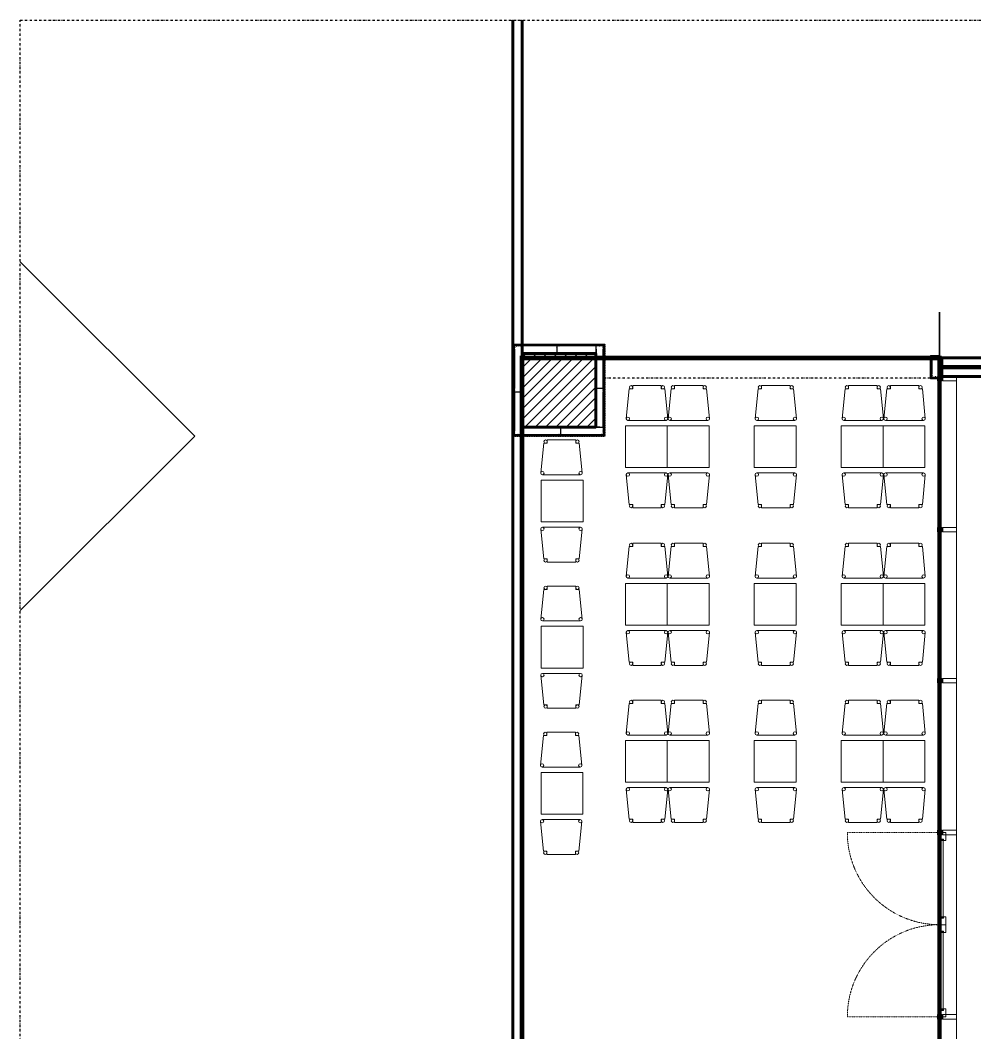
# Model space of a CAD drawing. Header units: centimetres. Extents: x -20963 to 233486, y -95276 to 159172.
# Drawn here: x 104389 to 105426, y 32030 to 33130 of the extents above; entities that cross this region are included whole.
import ezdxf

# ---------------------------------------------------------------- set-up
doc = ezdxf.new("R2010")
doc.units = ezdxf.units.CM
doc.header["$LTSCALE"] = 10
doc.header["$MEASUREMENT"] = 0
for name, pattern in [('006 plans$0$CENTER', [50.8, 31.75, -6.35, 6.35, -6.35]), ('006 plans$0$DASHDOT', [25.4, 12.7, -6.35, 0, -6.35]), ('006 plans$0$DASHED2', [9.525, 6.35, -3.175]), ('006 plans$0$HIDDEN', [0.375, 0.25, -0.125]), ('DASHDOT2', [0.5, 0.25, -0.125, 0, -0.125]), ('HIDDEN', [9.525, 6.35, -3.175])]:
    doc.linetypes.add(name, pattern=pattern)
for name, color, linetype in [('006 COLS$0$S-COL', 30, 'Continuous'), ('006 COLS$0$S-COL-H', 8, 'Continuous'), ('006 plans$0$A-ANNO-DIMS', 1, 'Continuous'), ('006 plans$0$A-ELEV4', 1, 'Continuous'), ('006 plans$0$A-HCH-15', 8, 'Continuous'), ('006 plans$0$A-LINE-25', 125, 'Continuous'), ('006 plans$0$A-WALL-HEAD', 8, '006 plans$0$DASHED2'), ('006 plans$0$HARDWARES', 7, 'Continuous'), ('A-MA-DEMISE LINE', 10, 'DASHDOT2'), ('LP-DIMENSION_INT_100', 51, 'Continuous'), ('xref_4_vitrin_kaplama$0$2DCAM', 6, 'Continuous')]:
    doc.layers.add(name, color=color, linetype=linetype)
for name, color, linetype, lineweight in [('006 plans$0$A-AREA-LINE', 4, 'Continuous', 35), ('006 plans$0$A-DETL-LLIN', 3, 'Continuous', 13), ('006 plans$0$A-GENM', 1, 'Continuous', 13), ('006 plans$0$A-LIN-20', 11, 'Continuous', 20), ('006 plans$0$A-WALL-FULL', 6, 'Continuous', 60), ('006 Slab Edge$0$A-SLB-EDG', 171, 'Continuous', 60), ('A-_DOOR----_E-', 6, 'Continuous', 13), ('A-_WIND----_E-', 4, 'Continuous', 13), ('ARK_AHŞAP', 45, 'Continuous', 15), ('ARK_METAL', 252, 'Continuous', 15)]:
    doc.layers.add(name, color=color, linetype=linetype, lineweight=lineweight)
pattern_1 = [(180, (1021671.1886, 151922.4893), (-9e-16, -4.7625), [])]
pattern_2 = [(45, (1021671.1886, 151922.4893), (-2.24506403, 2.24506403), [])]

# ---------------------------------------------------------------- blocks, each defined once
blk = doc.blocks.new('006 plans$0$BOLT11')
at = {"layer": '006 plans$0$HARDWARES', "color": 1, "linetype": '006 plans$0$HIDDEN'}
for p, q in [((-16, 4), (-13, 2)), ((-14, 2), (-14, -2)), ((-14, 2), (-13, 1)), ((-13, 2), (-13, -2)), ((0, 1), (-13, 1, 0)), ((-1, 1), (-13, 1, 0)), ((-1, 1), (-1, -1)), ((0, 1), (0, 1)), ((0, 1), (0, -1)), ((0, 1), (0, -1)), ((0, 1), (0, -1)), ((-16, -4), (-13, -2)), ((-13, -1), (-14, -2)), ((-1, -1), (-13, -1, 0)), ((0, -1), (-13, -1, 0)), ((0, -1), (0, -1))]:
    blk.add_line(p, q, dxfattribs=at)
at = {"layer": '006 plans$0$HARDWARES', "color": 1, "linetype": '006 plans$0$CENTER'}
blk.add_line((3, 0), (-13, 0, 0), dxfattribs=at)
at = {"layer": '006 plans$0$HARDWARES', "color": 1}
for p, q in [((2, 1), (2, -1)), ((2, 1), (2, -1)), ((2, 1), (2, -1)), ((2, 1), (2, 1)), ((2, -1), (2, -1))]:
    blk.add_line(p, q, dxfattribs=at)
at = {"layer": '006 plans$0$HARDWARES', "color": 1, "linetype": '006 plans$0$HIDDEN'}
for points in [[(0, 1), (0, 1), (0, 1), (-1, 1)], [(0, -1), (0, -1), (0, -1), (-1, -1)]]:
    blk.add_lwpolyline(points, dxfattribs=at)
at = {"layer": '006 plans$0$HARDWARES', "color": 1}
for points in [[(2, 1, 0.484211), (2, 2), (1, 2, 0.484211), (1, 1)], [(2, 1, 0.229368), (2, 1, 0.229368)], [(1, -1, 0.484211), (1, -2), (2, -2, 0.484211), (2, -1)]]:
    blk.add_lwpolyline(points, format="xyb", dxfattribs=at)
blk.add_lwpolyline([(0, -2), (0, 2), (0, 2), (0, -2)], close=True, dxfattribs=at)
blk.add_lwpolyline([(2, -1, 0.242105), (2, 1), (1, 1, 0.242105), (1, -1)], format="xyb", close=True, dxfattribs=at)
blk.add_lwpolyline([(2, 1), (2, 1), (2, 1), (2, 1), (2, -1), (2, -1), (2, -1), (2, -1)], dxfattribs=at)
blk = doc.blocks.new('006 plans$0$A$C595E4575')
at = {"layer": '006 plans$0$A-HCH-15'}
h = blk.add_hatch(dxfattribs=at)
h.set_pattern_fill('ANSI31', color=256, angle=90, style=0)
h.set_pattern_definition([(135, (1217933.2277, 152419.8206), (-2.24506403, -2.24506403), [])])
edge = h.paths.add_edge_path()
edge.add_arc((995, 5), 5, 313.0421, 360)
edge.add_line((1000, 5), (1000, 995))
edge.add_arc((995, 995), 5, 0, 90)
edge.add_line((995, 1000), (5, 1000))
edge.add_arc((5, 995), 5, 90, 137.4453)
edge.add_arc((5, 995), 3, 90, 137.4453, ccw=False)
edge.add_line((5, 998), (995, 998))
edge.add_arc((995, 995), 3, 0, 90, ccw=False)
edge.add_line((998, 995), (998, 5))
edge.add_arc((995, 5), 3, -45, 0, ccw=False)
edge = h.paths.add_edge_path()
edge.add_arc((5, 995), 5, 133.0421, 180)
edge.add_line((0, 995), (0, 5))
edge.add_arc((5, 5), 5, 180, 270)
edge.add_line((5, 0), (995, 0))
edge.add_arc((995, 5), 5, 270, 317.4453)
edge.add_arc((995, 5), 3, 270, 317.4453, ccw=False)
edge.add_line((995, 2), (5, 2))
edge.add_arc((5, 5), 3, 180, 270, ccw=False)
edge.add_line((2, 5), (2, 995))
edge.add_arc((5, 995), 3, 135, 180, ccw=False)
h = blk.add_hatch(dxfattribs=at)
h.set_pattern_fill('ANSI31', color=256, angle=270, style=0)
h.set_pattern_definition([(45, (152022.4894, 1022546.1886), (2.24506403, -2.24506403), [])])
h.paths.add_polyline_path([(18, 946), (14, 946), (14, 986), (100, 986), (100, 946), (96, 946), (96, 982), (18, 982)])
h = blk.add_hatch(dxfattribs=at)
h.set_pattern_fill('ANSI31', color=256, angle=180, style=0)
h.set_pattern_definition([(225, (-1021082.1884, -151022.4893), (2.24506403, -2.24506403), [])])
h.paths.add_polyline_path([(518, 982), (518, 986), (478, 986), (478, 900), (518, 900), (518, 904), (482, 904), (482, 982)])
h = blk.add_hatch(dxfattribs=at)
h.set_pattern_fill('ANSI31', color=256, angle=90, style=0)
h.set_pattern_definition([(135, (-151022.489, 1022546.1886), (-2.24506403, -2.24506403), [])])
h.paths.add_polyline_path([(982, 946), (986, 946), (986, 986), (900, 986), (900, 946), (904, 946), (904, 982), (982, 982)])
h = blk.add_hatch(dxfattribs=at)
h.set_pattern_fill('ANSI31', color=256, angle=270, style=0)
h.set_pattern_definition([(315, (152022.4894, -1021082.1885), (2.24506403, 2.24506403), [])])
h.paths.add_polyline_path([(18, 518), (14, 518), (14, 478), (100, 478), (100, 518), (96, 518), (96, 482), (18, 482)])
h = blk.add_hatch(dxfattribs=at)
h.set_pattern_fill('ANSI31', color=256, angle=90, style=0)
h.set_pattern_definition([(135, (-151022.489, 1022082.1886), (-2.24506403, -2.24506403), [])])
h.paths.add_polyline_path([(982, 482), (986, 482), (986, 522), (900, 522), (900, 482), (904, 482), (904, 518), (982, 518)])
h = blk.add_hatch(dxfattribs=at)
h.set_pattern_fill('ANSI31', color=256, angle=270, style=0)
h.set_pattern_definition([(315, (152022.4894, -1021546.1885), (2.24506403, 2.24506403), [])])
h.paths.add_polyline_path([(18, 54), (14, 54), (14, 14), (100, 14), (100, 54), (96, 54), (96, 18), (18, 18)])
h = blk.add_hatch(dxfattribs=at)
h.set_pattern_fill('ANSI31', color=256, angle=360, style=0)
h.set_pattern_definition([(45, (1022082.1887, 152022.4893), (-2.24506403, 2.24506403), [])])
h.paths.add_polyline_path([(482, 18), (482, 14), (522, 14), (522, 100), (482, 100), (482, 96), (518, 96), (518, 18)])
h = blk.add_hatch(dxfattribs=at)
h.set_pattern_fill('ANSI31', color=256, angle=360, style=0)
h.set_pattern_definition([(45, (1022546.1887, 152022.4893), (-2.24506403, 2.24506403), [])])
h.paths.add_polyline_path([(946, 18), (946, 14), (986, 14), (986, 100), (946, 100), (946, 96), (982, 96), (982, 18)])
at = {"layer": '006 plans$0$A-LINE-25'}
h = blk.add_hatch(dxfattribs=at)
h.set_pattern_fill('ANSI31', color=256, scale=1.5, angle=225, style=0)
h.set_pattern_definition([(270, (1217933.2277, 152419.8206), (4.7625, -1e-15), [])])
edge = h.paths.add_edge_path()
edge.add_line((986, 986), (986, 998))
edge.add_line((986, 998), (5, 998))
edge.add_arc((5, 995), 3, 90, 180)
edge.add_line((2, 995), (2, 986))
edge.add_line((2, 986), (986, 986))
h = blk.add_hatch(dxfattribs=at)
h.set_pattern_fill('ANSI31', color=256, scale=1.5, angle=315, style=0)
h.set_pattern_definition([(0, (1217933.241, 152419.8206), (2e-15, 4.7625), [])])
edge = h.paths.add_edge_path()
edge.add_line((995, 998), (986, 998))
edge.add_line((986, 998), (986, 14))
edge.add_line((986, 14), (998, 14))
edge.add_line((998, 14), (998, 995))
edge.add_arc((995, 995), 3, 0, 90)
h = blk.add_hatch(dxfattribs=at)
h.set_pattern_fill('ANSI31', color=256, scale=1.5, angle=315, style=0)
h.set_pattern_definition([(0, (1217933.2277, 152419.8206), (2e-15, 4.7625), [])])
edge = h.paths.add_edge_path()
edge.add_line((14, 986), (2, 986))
edge.add_line((2, 986), (2, 5))
edge.add_arc((5, 5), 3, 180, 270)
edge.add_line((5, 2), (14, 2))
edge.add_line((14, 2), (14, 986))
h = blk.add_hatch(dxfattribs=at)
h.set_pattern_fill('ANSI31', color=256, scale=1.5, angle=45, style=0)
h.set_pattern_definition([(90, (1217933.2277, 152419.8206), (-4.7625, 9e-16), [])])
edge = h.paths.add_edge_path()
edge.add_line((14, 14), (14, 2))
edge.add_line((14, 2), (995, 2))
edge.add_arc((995, 5), 3, 270, 360)
edge.add_line((998, 5), (998, 14))
edge.add_line((998, 14), (14, 14))
at = {"layer": '006 plans$0$A-ANNO-DIMS'}
blk.add_line((3, 997), (1, 998), dxfattribs=at)
at = {"layer": '006 plans$0$A-DETL-LLIN'}
for points in [[(2, 999, 0.207809), (0, 995), (0, 5, 0.414214), (5, 0), (995, 0, 0.210028), (999, 2)], [(998, 1, 0.207809), (1000, 5), (1000, 995, 0.414214), (995, 1000), (5, 1000, 0.210028), (1, 998)], [(997, 3, -0.210028), (995, 2), (5, 2, -0.414214), (2, 5), (2, 995, -0.198912), (3, 997, -0.198912)], [(3, 997, -0.210028), (5, 998), (995, 998, -0.414214), (998, 995), (998, 5, -0.198912), (997, 3, -0.198912)]]:
    blk.add_lwpolyline(points, format="xyb", dxfattribs=at)
for points in [[(18, 946), (14, 946), (14, 986), (100, 986), (100, 946), (96, 946), (96, 946), (96, 946), (96, 982), (18, 982), (18, 946), (18, 946)], [(518, 982), (518, 986), (478, 986), (478, 900), (518, 900), (518, 904), (518, 904), (518, 904), (482, 904), (482, 982), (518, 982), (518, 982)], [(982, 946), (986, 946), (986, 986), (900, 986), (900, 946), (904, 946), (904, 946), (904, 946), (904, 982), (982, 982), (982, 946), (982, 946)], [(18, 518), (14, 518), (14, 478), (100, 478), (100, 518), (96, 518), (96, 518), (96, 518), (96, 482), (18, 482), (18, 518), (18, 518)], [(982, 482), (986, 482), (986, 522), (900, 522), (900, 482), (904, 482), (904, 482), (904, 482), (904, 518), (982, 518), (982, 482), (982, 482)], [(18, 54), (14, 54), (14, 14), (100, 14), (100, 54), (96, 54), (96, 54), (96, 54), (96, 18), (18, 18), (18, 54), (18, 54)], [(482, 18), (482, 14), (522, 14), (522, 100), (482, 100), (482, 96), (482, 96), (482, 96), (518, 96), (518, 18), (482, 18), (482, 18)], [(946, 18), (946, 14), (986, 14), (986, 100), (946, 100), (946, 96), (946, 96), (946, 96), (982, 96), (982, 18), (946, 18), (946, 18)]]:
    blk.add_lwpolyline(points, close=True, dxfattribs=at)
at = {"layer": '006 plans$0$A-ELEV4'}
for p, q in [((18, 946), (18, 518)), ((96, 518), (96, 946)), ((478, 982), (100, 982)), ((100, 518), (100, 946)), ((100, 904), (478, 904)), ((100, 900), (478, 900)), ((900, 982), (518, 982)), ((518, 904), (900, 904)), ((518, 900), (900, 900)), ((900, 946), (900, 522)), ((904, 946), (904, 522)), ((982, 522), (982, 946)), ((18, 478), (18, 54)), ((96, 54), (96, 478)), ((100, 54), (100, 478)), ((900, 482), (900, 100)), ((904, 482), (904, 100)), ((982, 100), (982, 482)), ((482, 100), (100, 100)), ((482, 96), (100, 96)), ((100, 18), (482, 18)), ((946, 100), (522, 100)), ((946, 96), (522, 96)), ((522, 18), (946, 18))]:
    blk.add_line(p, q, dxfattribs=at)
at = {"layer": '006 plans$0$A-LIN-20'}
for points in [[(986, 986), (986, 998), (5, 998, 0.414214), (2, 995), (2, 986)], [(995, 998), (986, 998), (986, 14), (998, 14, -1.294115), (998, 14), (998, 995, 0.414214)], [(14, 986), (2, 986), (2, 5, 0.414214), (5, 2), (14, 2)], [(14, 14), (14, 2), (995, 2, 0.414214), (998, 5), (998, 14)]]:
    blk.add_lwpolyline(points, format="xyb", close=True, dxfattribs=at)
at = {"layer": '006 plans$0$A-HCH-15'}
for p, rotation in [((36, 982), 270), ((500, 982), 270), ((943, 982), 270), ((982, 964), 180), ((982, 500), 180), ((57, 18), 90), ((500, 18), 90), ((964, 18), 90), ((982, 57), 180)]:
    blk.add_blockref('006 plans$0$BOLT11', p, dxfattribs=dict(at, rotation=rotation))
for p in [(18, 966, 0), (18, 500), (18, 36)]:
    blk.add_blockref('006 plans$0$BOLT11', p, dxfattribs=at)
blk = doc.blocks.new('006 plans$0$MoEg_Demise Column_Type_SS-shopdivider - MoEg_Demise Column_Type_SS-shopdivider_1-123-37 PAVING Zone M12-04')
at = {"layer": '006 plans$0$A-HCH-15'}
h = blk.add_hatch(dxfattribs=at)
h.set_pattern_fill('ANSI31', color=256, style=0)
h.set_pattern_definition([(45, (1021671.1886, 156922.4893), (-2.24506403, 2.24506403), [])])
edge = h.paths.add_edge_path()
edge.add_line((-115, 0), (-120, 0))
edge.add_arc((-120, -5), 5, 90, 180)
edge.add_line((-125, -5), (-125, -95))
edge.add_arc((-120, -95), 5, 180, 270)
edge.add_line((-120, -100), (120, -100))
edge.add_arc((120, -95), 5, 270, 360)
edge.add_line((125, -95), (125, -5))
edge.add_arc((120, -5), 5, 0, 90)
edge.add_line((120, 0), (115, 0))
edge.add_line((115, 0), (115, -2))
edge.add_line((115, -2), (120, -2))
edge.add_arc((120, -5), 3, 0, 90, ccw=False)
edge.add_line((123, -5), (123, -95))
edge.add_arc((120, -95), 3, -90, 0, ccw=False)
edge.add_line((120, -98), (-120, -98))
edge.add_arc((-120, -95), 3, 180, 270, ccw=False)
edge.add_line((-123, -95), (-123, -5))
edge.add_arc((-120, -5), 3, 90, 180, ccw=False)
edge.add_line((-120, -2), (-115, -2))
edge.add_line((-115, -2), (-115, 0))
h = blk.add_hatch(dxfattribs=at)
h.set_pattern_fill('ANSI31', color=256, style=0)
h.set_pattern_definition(pattern_2)
h.paths.add_polyline_path([(-71, -82), (-71, -86), (-111, -86), (-111, 0), (-71, 0), (-71, -4), (-107, -4), (-107, -82)])
h = blk.add_hatch(dxfattribs=at)
h.set_pattern_fill('INSUL', color=256, angle=45, style=0, double=1)
h.set_pattern_definition([(45, (1021356.677, 156853.622), (-6.73519209, 6.73519209), []), (45, (1021354.432, 156855.867), (-6.73519209, 6.73519209), [3.175, -3.175]), (45, (1021352.187, 156858.112), (-6.73519209, 6.73519209), [3.175, -3.175])])
h.paths.add_polyline_path([(-100, 0), (100, 0), (100, 24), (-100, 24)])
h = blk.add_hatch(dxfattribs=at)
h.set_pattern_fill('ANSI31', color=256, style=0)
h.set_pattern_definition(pattern_2)
h.paths.add_polyline_path([(71, -82), (71, -86), (111, -86), (111, 0), (71, 0), (71, -4), (107, -4), (107, -82)])
at = {"layer": '006 plans$0$A-LINE-25'}
h = blk.add_hatch(dxfattribs=at)
h.set_pattern_fill('ANSI31', color=256, scale=1.5, angle=135, style=0)
h.set_pattern_definition(pattern_1)
edge = h.paths.add_edge_path()
edge.add_line((-123, -86), (-111, -86))
edge.add_line((-111, -86), (-111, -2))
edge.add_line((-111, -2), (-120, -2))
edge.add_arc((-120, -5), 3, 90, 180)
edge.add_line((-123, -5), (-123, -86))
h = blk.add_hatch(dxfattribs=at)
h.set_pattern_fill('ANSI31', color=256, scale=1.5, angle=225, style=0)
h.set_pattern_definition([(270, (1021671.1886, 151922.4893), (4.7625, -1e-15), [])])
edge = h.paths.add_edge_path()
edge.add_line((123, -95), (123, -86))
edge.add_line((123, -86), (-123, -86))
edge.add_line((-123, -86), (-123, -95))
edge.add_arc((-120, -95), 3, 180, 270)
edge.add_line((-120, -98), (120, -98))
edge.add_arc((120, -95), 3, 270, 360)
h = blk.add_hatch(dxfattribs=at)
h.set_pattern_fill('ANSI31', color=256, scale=1.5, angle=135, style=0)
h.set_pattern_definition(pattern_1)
edge = h.paths.add_edge_path()
edge.add_line((111, -86), (123, -86))
edge.add_line((123, -86), (123, -5))
edge.add_arc((120, -5), 3, 0, 90)
edge.add_line((120, -2), (111, -2))
edge.add_line((111, -2), (111, -86))
at = {"layer": '006 plans$0$A-DETL-LLIN'}
blk.add_lwpolyline([(-111, 0), (-120, 0, 0.414214), (-125, -5), (-125, -95, 0.414214), (-120, -100), (120, -100, 0.414214), (125, -95), (125, -5, 0.414214), (120, 0), (111, 0), (111, -2), (120, -2, -0.414214), (123, -5), (123, -95, -0.414214), (120, -98), (-120, -98, -0.414214), (-123, -95), (-123, -5, -0.414214), (-120, -2), (-111, -2)], format="xyb", close=True, dxfattribs=at)
for points in [[(-71, -82), (-71, -86), (-111, -86), (-111, 0), (-71, 0), (-71, -4), (-71, -4), (-71, -4), (-107, -4), (-107, -82), (-71, -82), (-71, -82)], [(71, -82), (71, -86), (111, -86), (111, 0), (71, 0), (71, -4), (71, -4), (71, -4), (107, -4), (107, -82), (71, -82), (71, -82)]]:
    blk.add_lwpolyline(points, close=True, dxfattribs=at)
at = {"layer": '006 plans$0$A-ELEV4'}
for p, q in [((-71, -4), (71, -4)), ((-71, -82), (71, -82))]:
    blk.add_line(p, q, dxfattribs=at)
at = {"layer": '006 plans$0$A-LIN-20'}
blk.add_lwpolyline([(-100, 0), (100, 0), (100, 24), (-100, 24)], close=True, dxfattribs=at)
for points in [[(-123, -86), (-111, -86), (-111, -2), (-120, -2, 0.414214), (-123, -5)], [(123, -95), (123, -86), (-123, -86), (-123, -95, 0.414214), (-120, -98), (120, -98, 0.414214)], [(111, -86), (123, -86), (123, -5, 0.414214), (120, -2), (111, -2)]]:
    blk.add_lwpolyline(points, format="xyb", close=True, dxfattribs=at)
at = {"layer": '006 plans$0$A-HCH-15'}
blk.add_blockref('006 plans$0$BOLT11', (-107, -43), dxfattribs=at)
for p, rotation in [((-89, -82), 90), ((89, -82), 90), ((107, -43), 180)]:
    blk.add_blockref('006 plans$0$BOLT11', p, dxfattribs=dict(at, rotation=rotation))
blk = doc.blocks.new('006 plans$0$MoEg_Demise Column_Type_SS-shopdivider - MoEg_Demise Column_Type_SS-shopdivider_1-84-37 PAVING Zone M07-04')
at = {"layer": '006 plans$0$A-GENM', "xscale": -0.9999999999999973, "rotation": 6.670093889121849e-09}
blk.add_blockref('006 plans$0$MoEg_Demise Column_Type_SS-shopdivider - MoEg_Demise Column_Type_SS-shopdivider_1-123-37 PAVING Zone M12-04', (0, 0), dxfattribs=at)
blk = doc.blocks.new('006 plans$0$MoEg_Demise Column_Type_SS-shopdivider - MoEg_Demise Column_Type_SS-shopdivider_1-177-37 PAVING Zone M10-04')
at = {"layer": '006 plans$0$A-GENM', "rotation": 359.9999999933299}
blk.add_blockref('006 plans$0$MoEg_Demise Column_Type_SS-shopdivider - MoEg_Demise Column_Type_SS-shopdivider_1-84-37 PAVING Zone M07-04', (0, 24), dxfattribs=at)
blk = doc.blocks.new('gfgf')
at = {"layer": '006 COLS$0$S-COL-H'}
h = blk.add_hatch(dxfattribs=at)
h.set_pattern_fill('ANSI31', color=256, scale=25, style=0)
h.set_pattern_definition([(45, (-75292.65, -39400), (-56.126601, 56.126601), [])])
h.paths.add_polyline_path([(385407, 254200), (386207, 254200), (386207, 255000), (385407, 255000)])
at = {"layer": '006 COLS$0$S-COL'}
blk.add_lwpolyline([(386207, 255000), (385407, 255000), (385407, 254200), (386207, 254200)], close=True, dxfattribs=at)
at = {"layer": '006 plans$0$A-AREA-LINE', "color": 6, "linetype": '006 plans$0$DASHDOT', "ltscale": 75}
for p, q in [((389939, 245924), (389939, 258617)), ((389839, 254950), (386207, 254950))]:
    blk.add_line(p, q, dxfattribs=at)
at = {"layer": '006 plans$0$A-WALL-FULL'}
for p, q in [((389939, 254750), (389939, 254950)), ((389963, 254950), (404647, 254950)), ((397607, 254750), (389963, 254750))]:
    blk.add_line(p, q, dxfattribs=at)
blk.add_lwpolyline([(385407, 255000), (386207, 255000), (386207, 254200), (385407, 254200)], close=True, dxfattribs=at)
blk.add_lwpolyline([(389963, 254750), (389963, 254950)], dxfattribs=at)
at = {"layer": '006 plans$0$A-WALL-HEAD', "ltscale": 75}
blk.add_lwpolyline([(385407, 258617), (385407, 246000)], dxfattribs=at)
at = {"layer": '006 plans$0$A-WALL-HEAD', "ltscale": 50}
blk.add_lwpolyline([(379959, 255994), (381853, 254100), (379959, 252206)], dxfattribs=at)
at = {"layer": '006 Slab Edge$0$A-SLB-EDG'}
for p, q in [((385307, 245100), (385307, 258617)), ((385407, 245100), (385407, 258617))]:
    blk.add_line(p, q, dxfattribs=at)
at = {"layer": 'A-MA-DEMISE LINE', "color": 12, "linetype": 'DASHDOT2', "ltscale": 1000}
blk.add_line((385407, 245050), (385407, 258617), dxfattribs=at)
at = {"layer": 'A-MA-DEMISE LINE', "color": 12, "linetype": 'DASHDOT2', "ltscale": 1000, "const_width": 50}
for points in [[(389939, 254950), (385407, 254950), (385407, 245050), (389939, 245050)], [(389939, 254850), (406247, 254850), (406247, 245201), (390697, 245201), (390697, 245924), (389939, 245924)]]:
    blk.add_lwpolyline(points, close=True, dxfattribs=at)
blk.add_blockref('006 plans$0$A$C595E4575', (385307, 254100))
at = {"layer": '006 plans$0$A-GENM', "xscale": -1, "rotation": 270}
blk.add_blockref('006 plans$0$MoEg_Demise Column_Type_SS-shopdivider - MoEg_Demise Column_Type_SS-shopdivider_1-177-37 PAVING Zone M10-04', (389915, 254850), dxfattribs=at)
blk = doc.blocks.new('Door_Plan_1')
at = {"layer": 'A-_DOOR----_E-', "lineweight": 0, "ltscale": 0.3}
h = blk.add_hatch(dxfattribs=at)
h.set_pattern_fill('DOTS', color=8, scale=30, angle=-90)
h.set_pattern_definition([(270, (150, -15), (1.875, -0.9375), [0, -1.875])])
h.paths.add_polyline_path([(175, -15), (175, 15), (160, 15), (160, -15)])
h = blk.add_hatch(dxfattribs=at)
h.set_pattern_fill('DOTS', color=8, scale=30, angle=-90)
h.set_pattern_definition([(270, (995, -15), (1.875, -0.9375), [0, -1.875])])
h.paths.add_polyline_path([(1020, -15), (1020, 15), (1005, 15), (1005, -15)])
at = {"layer": 'A-_DOOR----_E-', "color": 8, "linetype": 'HIDDEN', "ltscale": 0.001}
blk.add_line((90, -25), (90, -1025), dxfattribs=at)
at = {"layer": 'A-_DOOR----_E-'}
blk.add_line((160, -25), (175, -25), dxfattribs=at)
for points in [[(160, 20), (175, 20), (175, 45), (90, 45), (90, -25), (175, -25), (175, -20), (160, -20), (160, 20)], [(1020, 20), (1005, 20), (1005, 45), (1090, 45), (1090, -25), (1005, -25), (1005, -20), (1020, -20), (1020, 20)]]:
    blk.add_lwpolyline(points, dxfattribs=at)
blk.add_lwpolyline([(160, 15), (1020, 15), (1020, -15), (160, -15)], close=True, dxfattribs=at)
at = {"layer": 'A-_DOOR----_E-', "color": 8, "lineweight": 0, "ltscale": 0.3}
blk.add_lwpolyline([(160, 15), (160, -15), (175, -15), (175, 15)], close=True, dxfattribs=at)
at = {"layer": 'A-_DOOR----_E-', "color": 8, "lineweight": 0, "ltscale": 0.3, "elevation": 0}
blk.add_lwpolyline([(1005, 15), (1005, -15), (1020, -15), (1020, 15)], close=True, dxfattribs=at)
at = {"layer": 'A-_DOOR----_E-', "color": 8, "linetype": 'HIDDEN', "ltscale": 0.001}
blk.add_arc((90, -25), 1000, 270, 0, dxfattribs=at)
blk = doc.blocks.new('Mullion')
at = {"layer": 'A-_WIND----_E-', "lineweight": 0, "ltscale": 0.3}
h = blk.add_hatch(dxfattribs=at)
h.set_pattern_fill('DOTS', color=8, scale=30)
h.paths.add_polyline_path([(0, 25), (-30, 25), (-30, 10), (0, 10)])
h = blk.add_hatch(dxfattribs=at)
h.set_pattern_fill('DOTS', color=8, scale=30)
h.paths.add_polyline_path([(0, -25), (-30, -25), (-30, -10), (0, -10)])
at = {"layer": 'A-_WIND----_E-', "color": 8, "lineweight": 0, "ltscale": 0.3}
for points in [[(-185, 25), (-35, 25), (-35, -25), (-185, -25)], [(-35, -5), (0, -5), (0, 5), (-35, 5)], [(-30, 10), (0, 10), (0, 25), (-30, 25)], [(5, 25), (21, 25), (21, -25), (5, -25)], [(-30, -10), (0, -10), (0, -25), (-30, -25)]]:
    blk.add_lwpolyline(points, close=True, dxfattribs=at)
blk = doc.blocks.new('PLAN')
at = {"layer": 'A-_WIND----_E-', "color": 8, "lineweight": 0, "ltscale": 0.3}
for p, q in [((101311.3, 32738.2), (101311.3, 31885.6)), ((101329.8, 32738.2), (101329.8, 31885.6))]:
    blk.add_line(p, q, dxfattribs=at)
at = {"layer": 'A-MA-DEMISE LINE', "color": 4, "elevation": 0}
for points in [[(100313.3, 33130), (103312.1, 33130), (103312.1, 31353.4), (100313.3, 31353.4)], [(100948.1, 32763.2), (101301.3, 32763.2), (101301.3, 32741.2), (100948.1, 32741.2)]]:
    blk.add_lwpolyline(points, close=True, dxfattribs=at)
at = {"layer": 'xref_4_vitrin_kaplama$0$2DCAM'}
blk.add_line((101311.3, 32045.2), (101311.3, 32615.7), dxfattribs=at)
blk.add_line((101311.3, 32045.2), (101311.3, 32615.7), dxfattribs=at)
at = {"layer": 'A-_DOOR----_E-', "yscale": 0.1, "zscale": 0.1, "rotation": 270}
for p, xscale in [((101313.8, 32256.7), 0.1), ((101313.8, 32038.7), -0.1)]:
    blk.add_blockref('Door_Plan_1', p, dxfattribs=dict(at, xscale=xscale))
at = {"layer": 'A-_WIND----_E-', "xscale": 0.1, "yscale": 0.1, "zscale": 0.1, "rotation": 179.9999999994105}
for p in [(101311.3, 32740.7), (101311.3, 32047.7)]:
    blk.add_blockref('Mullion', p, dxfattribs=at)
at = {"layer": 'A-_WIND----_E-', "xscale": -0.1, "yscale": 0.1, "zscale": 0.1}
for p in [(101311.3, 32576.7), (101311.3, 32412.7), (101311.3, 32247.7)]:
    blk.add_blockref('Mullion', p, dxfattribs=at)
at = {"layer": 'A-MA-DEMISE LINE', "color": 4, "xscale": 0.1, "yscale": 0.1, "zscale": 0.1}
blk.add_blockref('gfgf', (62317.4, 7268.2, 0), dxfattribs=at)

msp = doc.modelspace()

# ---------------------------------------------------------------- linework, layer by layer
at = {"layer": 'ARK_AHŞAP'}
for centre in [(105052.6, 32731.4), (105087.1, 32731.4), (105098, 32731.4), (105132.5, 32731.4), (105192.5, 32731.4), (105227, 32731.4), (105286.9, 32731.4), (105321.4, 32731.4), (105332.3, 32731.4), (105366.8, 32731.4), (105049.1, 32697.2), (105090.5, 32697.2), (105094.5, 32697.2), (105135.9, 32697.2), (105189.1, 32697.2), (105230.5, 32697.2), (105283.4, 32697.2), (105324.8, 32697.2), (105328.8, 32697.2), (105370.2, 32697.2), (104959.8, 32672.3, 0), (104994.3, 32672.3, 0), (104956.3, 32638.1, 0), (104997.7, 32638.1, 0), (105049.1, 32636.6), (105090.5, 32636.6), (105094.5, 32636.6), (105135.9, 32636.6), (105189.1, 32636.6), (105230.5, 32636.6), (105283.4, 32636.6), (105324.8, 32636.6), (105328.8, 32636.6), (105370.2, 32636.6), (105052.6, 32602.4), (105087.1, 32602.4), (105098, 32602.4), (105132.5, 32602.4), (105192.5, 32602.4), (105227, 32602.4), (105286.9, 32602.4), (105321.4, 32602.4), (105332.3, 32602.4), (105366.8, 32602.4), (104956.3, 32577.5, 0), (104997.7, 32577.5, 0), (105052.6, 32560.1), (105087.1, 32560.1), (105098, 32560.1), (105132.5, 32560.1), (105192.5, 32560.1), (105227, 32560.1), (105286.9, 32560.1), (105321.4, 32560.1), (105332.3, 32560.1), (105366.8, 32560.1), (104959.8, 32543.3, 0), (104994.3, 32543.3, 0), (105049.1, 32525.9), (105090.5, 32525.9), (105094.5, 32525.9), (105135.9, 32525.9), (105189.1, 32525.9), (105230.5, 32525.9), (105283.4, 32525.9), (105324.8, 32525.9), (105328.8, 32525.9), (105370.2, 32525.9), (104959.8, 32513.6, 0), (104994.3, 32513.6, 0), (104956.3, 32479.4, 0), (104997.7, 32479.4, 0), (105049.1, 32465.3), (105090.5, 32465.3), (105094.5, 32465.3), (105135.9, 32465.3), (105189.1, 32465.3), (105230.5, 32465.3), (105283.4, 32465.3), (105324.8, 32465.3), (105328.8, 32465.3), (105370.2, 32465.3), (105052.6, 32431.1), (105087.1, 32431.1), (105098, 32431.1), (105132.5, 32431.1), (105192.5, 32431.1), (105227, 32431.1), (105286.9, 32431.1), (105321.4, 32431.1), (105332.3, 32431.1), (105366.8, 32431.1), (104956.3, 32418.8, 0), (104997.7, 32418.8, 0), (104959.8, 32384.6, 0), (104994.3, 32384.6, 0), (105052.6, 32389.7), (105087.1, 32389.7), (105098, 32389.7), (105132.5, 32389.7), (105192.5, 32389.7), (105227, 32389.7), (105286.9, 32389.7), (105321.4, 32389.7), (105332.3, 32389.7), (105366.8, 32389.7), (104959.4, 32354.9, 0), (104994, 32354.9, 0), (105049.1, 32355.5), (105090.5, 32355.5), (105094.5, 32355.5), (105135.9, 32355.5), (105189.1, 32355.5), (105230.5, 32355.5), (105283.4, 32355.5), (105324.8, 32355.5), (105328.8, 32355.5), (105370.2, 32355.5), (104956, 32320.7, 0), (104997.4, 32320.7, 0), (105049.1, 32294.8), (105090.5, 32294.8), (105094.5, 32294.8), (105135.9, 32294.8), (105189.1, 32294.8), (105230.5, 32294.8), (105283.4, 32294.8), (105324.8, 32294.8), (105328.8, 32294.8), (105370.2, 32294.8), (105052.6, 32260.6), (105087.1, 32260.6), (105098, 32260.6), (105132.5, 32260.6), (105192.5, 32260.6), (105227, 32260.6), (105286.9, 32260.6), (105321.4, 32260.6), (105332.3, 32260.6), (105366.8, 32260.6), (104956, 32260.1, 0), (104997.4, 32260.1, 0), (104959.4, 32225.9, 0), (104994, 32225.9, 0)]:
    msp.add_circle(centre, 1.8, dxfattribs=at)
at = {"layer": 'ARK_METAL'}
for p, q in [((105050.6, 32729.6), (105047.3, 32697.4)), ((105054.4, 32729.6), (105050.6, 32729.6)), ((105069.8, 32733.2), (105054.4, 32733.2)), ((105085.3, 32733.2), (105054.4, 32733.2)), ((105054.4, 32733.2), (105054.4, 32729.6)), ((105085.3, 32733.2), (105085.3, 32729.6)), ((105085.3, 32729.6), (105089.1, 32729.6)), ((105089.1, 32729.6), (105092.3, 32697.4)), ((105096, 32729.6), (105092.7, 32697.4)), ((105099.8, 32729.6), (105096, 32729.6)), ((105115.2, 32733.2), (105099.8, 32733.2)), ((105130.7, 32733.2), (105099.8, 32733.2)), ((105099.8, 32733.2), (105099.8, 32729.6)), ((105130.7, 32733.2), (105130.7, 32729.6)), ((105130.7, 32729.6), (105134.5, 32729.6)), ((105134.5, 32729.6), (105137.7, 32697.4)), ((105190.5, 32729.6), (105187.3, 32697.4)), ((105194.3, 32729.6), (105190.5, 32729.6)), ((105209.8, 32733.2), (105194.3, 32733.2)), ((105225.2, 32733.2), (105194.3, 32733.2)), ((105194.3, 32733.2), (105194.3, 32729.6)), ((105225.2, 32733.2), (105225.2, 32729.6)), ((105225.2, 32729.6), (105229, 32729.6)), ((105229, 32729.6), (105232.3, 32697.4)), ((105284.9, 32729.6), (105281.7, 32697.4)), ((105288.7, 32729.6), (105284.9, 32729.6)), ((105304.1, 32733.2), (105288.7, 32733.2)), ((105319.6, 32733.2), (105288.7, 32733.2)), ((105288.7, 32733.2), (105288.7, 32729.6)), ((105319.6, 32733.2), (105319.6, 32729.6)), ((105319.6, 32729.6), (105323.4, 32729.6)), ((105323.4, 32729.6), (105326.6, 32697.4)), ((105330.3, 32729.6), (105327.1, 32697.4)), ((105334.1, 32729.6), (105330.3, 32729.6)), ((105349.5, 32733.2), (105334.1, 32733.2)), ((105365, 32733.2), (105334.1, 32733.2)), ((105334.1, 32733.2), (105334.1, 32729.6)), ((105365, 32733.2), (105365, 32729.6)), ((105365, 32729.6), (105368.8, 32729.6)), ((105368.8, 32729.6), (105372, 32697.4)), ((105049.1, 32695.4), (105090.5, 32695.4)), ((105094.5, 32695.4), (105135.9, 32695.4)), ((105189.1, 32695.4), (105230.5, 32695.4)), ((105283.4, 32695.4), (105324.8, 32695.4)), ((105328.8, 32695.4), (105370.2, 32695.4)), ((104957.8, 32670.5, 0), (104954.6, 32638.3, 0)), ((104961.6, 32670.5, 0), (104957.8, 32670.5, 0)), ((104961.6, 32674.1, 0), (104992.5, 32674.1, 0)), ((104961.6, 32674.1, 0), (104961.6, 32670.5, 0)), ((104977, 32674.1, 0), (104992.5, 32674.1, 0)), ((104992.5, 32674.1, 0), (104992.5, 32670.5, 0)), ((104992.5, 32670.5, 0), (104996.3, 32670.5, 0)), ((104996.3, 32670.5, 0), (104999.5, 32638.3, 0)), ((104997.7, 32636.3, 0), (104956.3, 32636.3, 0)), ((105050.6, 32604.2), (105047.3, 32636.4)), ((105049.1, 32638.4), (105090.5, 32638.4)), ((105089.1, 32604.2), (105092.3, 32636.4)), ((105096, 32604.2), (105092.7, 32636.4)), ((105094.5, 32638.4), (105135.9, 32638.4)), ((105134.5, 32604.2), (105137.7, 32636.4)), ((105190.5, 32604.2), (105187.3, 32636.4)), ((105189.1, 32638.4), (105230.5, 32638.4)), ((105229, 32604.2), (105232.3, 32636.4)), ((105284.9, 32604.2), (105281.7, 32636.4)), ((105283.4, 32638.4), (105324.8, 32638.4)), ((105323.4, 32604.2), (105326.6, 32636.4)), ((105330.3, 32604.2), (105327.1, 32636.4)), ((105328.8, 32638.4), (105370.2, 32638.4)), ((105368.8, 32604.2), (105372, 32636.4)), ((105054.4, 32604.2), (105050.6, 32604.2)), ((105054.4, 32600.6), (105054.4, 32604.2)), ((105085.3, 32604.2), (105089.1, 32604.2)), ((105085.3, 32600.6), (105085.3, 32604.2)), ((105099.8, 32604.2), (105096, 32604.2)), ((105099.8, 32600.6), (105099.8, 32604.2)), ((105130.7, 32604.2), (105134.5, 32604.2)), ((105130.7, 32600.6), (105130.7, 32604.2)), ((105194.3, 32604.2), (105190.5, 32604.2)), ((105194.3, 32600.6), (105194.3, 32604.2)), ((105225.2, 32604.2), (105229, 32604.2)), ((105225.2, 32600.6), (105225.2, 32604.2)), ((105288.7, 32604.2), (105284.9, 32604.2)), ((105288.7, 32600.6), (105288.7, 32604.2)), ((105319.6, 32604.2), (105323.4, 32604.2)), ((105319.6, 32600.6), (105319.6, 32604.2)), ((105334.1, 32604.2), (105330.3, 32604.2)), ((105334.1, 32600.6), (105334.1, 32604.2)), ((105365, 32604.2), (105368.8, 32604.2)), ((105365, 32600.6), (105365, 32604.2)), ((105069.8, 32600.6), (105054.4, 32600.6)), ((105085.3, 32600.6), (105054.4, 32600.6)), ((105115.2, 32600.6), (105099.8, 32600.6)), ((105130.7, 32600.6), (105099.8, 32600.6)), ((105209.8, 32600.6), (105194.3, 32600.6)), ((105225.2, 32600.6), (105194.3, 32600.6)), ((105304.1, 32600.6), (105288.7, 32600.6)), ((105319.6, 32600.6), (105288.7, 32600.6)), ((105349.5, 32600.6), (105334.1, 32600.6)), ((105365, 32600.6), (105334.1, 32600.6)), ((104957.8, 32545.1, 0), (104954.6, 32577.3, 0)), ((104997.7, 32579.3, 0), (104956.3, 32579.3, 0)), ((104996.3, 32545.1, 0), (104999.5, 32577.3, 0)), ((105069.8, 32561.9), (105054.4, 32561.9)), ((105085.3, 32561.9), (105054.4, 32561.9)), ((105054.4, 32561.9), (105054.4, 32558.3)), ((105085.3, 32561.9), (105085.3, 32558.3)), ((105115.2, 32561.9), (105099.8, 32561.9)), ((105130.7, 32561.9), (105099.8, 32561.9)), ((105099.8, 32561.9), (105099.8, 32558.3)), ((105130.7, 32561.9), (105130.7, 32558.3)), ((105209.8, 32561.9), (105194.3, 32561.9)), ((105225.2, 32561.9), (105194.3, 32561.9)), ((105194.3, 32561.9), (105194.3, 32558.3)), ((105225.2, 32561.9), (105225.2, 32558.3)), ((105304.1, 32561.9), (105288.7, 32561.9)), ((105319.6, 32561.9), (105288.7, 32561.9)), ((105288.7, 32561.9), (105288.7, 32558.3)), ((105319.6, 32561.9), (105319.6, 32558.3)), ((105349.5, 32561.9), (105334.1, 32561.9)), ((105365, 32561.9), (105334.1, 32561.9)), ((105334.1, 32561.9), (105334.1, 32558.3)), ((105365, 32561.9), (105365, 32558.3)), ((105050.6, 32558.3), (105047.3, 32526.1)), ((105054.4, 32558.3), (105050.6, 32558.3)), ((105085.3, 32558.3), (105089.1, 32558.3)), ((105089.1, 32558.3), (105092.3, 32526.1)), ((105096, 32558.3), (105092.7, 32526.1)), ((105099.8, 32558.3), (105096, 32558.3)), ((105130.7, 32558.3), (105134.5, 32558.3)), ((105134.5, 32558.3), (105137.7, 32526.1)), ((105190.5, 32558.3), (105187.3, 32526.1)), ((105194.3, 32558.3), (105190.5, 32558.3)), ((105225.2, 32558.3), (105229, 32558.3)), ((105229, 32558.3), (105232.3, 32526.1)), ((105284.9, 32558.3), (105281.7, 32526.1)), ((105288.7, 32558.3), (105284.9, 32558.3)), ((105319.6, 32558.3), (105323.4, 32558.3)), ((105323.4, 32558.3), (105326.6, 32526.1)), ((105330.3, 32558.3), (105327.1, 32526.1)), ((105334.1, 32558.3), (105330.3, 32558.3)), ((105365, 32558.3), (105368.8, 32558.3)), ((105368.8, 32558.3), (105372, 32526.1)), ((104961.6, 32545.1, 0), (104957.8, 32545.1, 0)), ((104961.6, 32541.5, 0), (104961.6, 32545.1, 0)), ((104961.6, 32541.5, 0), (104992.5, 32541.5, 0)), ((104977, 32541.5, 0), (104992.5, 32541.5, 0)), ((104992.5, 32545.1, 0), (104996.3, 32545.1, 0)), ((104992.5, 32541.5, 0), (104992.5, 32545.1, 0)), ((104961.6, 32515.4, 0), (104992.5, 32515.4, 0)), ((104961.6, 32515.4, 0), (104961.6, 32511.8, 0)), ((104977, 32515.4, 0), (104992.5, 32515.4, 0)), ((104992.5, 32515.4, 0), (104992.5, 32511.8, 0)), ((105049.1, 32524.1), (105090.5, 32524.1)), ((105094.5, 32524.1), (105135.9, 32524.1)), ((105189.1, 32524.1), (105230.5, 32524.1)), ((105283.4, 32524.1), (105324.8, 32524.1)), ((105328.8, 32524.1), (105370.2, 32524.1)), ((104957.8, 32511.8, 0), (104954.6, 32479.6, 0)), ((104961.6, 32511.8, 0), (104957.8, 32511.8, 0)), ((104992.5, 32511.8, 0), (104996.3, 32511.8, 0)), ((104996.3, 32511.8, 0), (104999.5, 32479.6, 0)), ((104997.7, 32477.6, 0), (104956.3, 32477.6, 0)), ((105050.6, 32432.9), (105047.3, 32465.1)), ((105049.1, 32467.1), (105090.5, 32467.1)), ((105089.1, 32432.9), (105092.3, 32465.1)), ((105096, 32432.9), (105092.7, 32465.1)), ((105094.5, 32467.1), (105135.9, 32467.1)), ((105134.5, 32432.9), (105137.7, 32465.1)), ((105190.5, 32432.9), (105187.3, 32465.1)), ((105189.1, 32467.1), (105230.5, 32467.1)), ((105229, 32432.9), (105232.3, 32465.1)), ((105284.9, 32432.9), (105281.7, 32465.1)), ((105283.4, 32467.1), (105324.8, 32467.1)), ((105323.4, 32432.9), (105326.6, 32465.1)), ((105330.3, 32432.9), (105327.1, 32465.1)), ((105328.8, 32467.1), (105370.2, 32467.1)), ((105368.8, 32432.9), (105372, 32465.1)), ((105054.4, 32432.9), (105050.6, 32432.9)), ((105054.4, 32429.3), (105054.4, 32432.9)), ((105069.8, 32429.3), (105054.4, 32429.3)), ((105085.3, 32429.3), (105054.4, 32429.3)), ((105085.3, 32432.9), (105089.1, 32432.9)), ((105085.3, 32429.3), (105085.3, 32432.9)), ((105099.8, 32432.9), (105096, 32432.9)), ((105099.8, 32429.3), (105099.8, 32432.9)), ((105115.2, 32429.3), (105099.8, 32429.3)), ((105130.7, 32429.3), (105099.8, 32429.3)), ((105130.7, 32432.9), (105134.5, 32432.9)), ((105130.7, 32429.3), (105130.7, 32432.9)), ((105194.3, 32432.9), (105190.5, 32432.9)), ((105194.3, 32429.3), (105194.3, 32432.9)), ((105209.8, 32429.3), (105194.3, 32429.3)), ((105225.2, 32429.3), (105194.3, 32429.3)), ((105225.2, 32432.9), (105229, 32432.9)), ((105225.2, 32429.3), (105225.2, 32432.9)), ((105288.7, 32432.9), (105284.9, 32432.9)), ((105288.7, 32429.3), (105288.7, 32432.9)), ((105304.1, 32429.3), (105288.7, 32429.3)), ((105319.6, 32429.3), (105288.7, 32429.3)), ((105319.6, 32432.9), (105323.4, 32432.9)), ((105319.6, 32429.3), (105319.6, 32432.9)), ((105334.1, 32432.9), (105330.3, 32432.9)), ((105334.1, 32429.3), (105334.1, 32432.9)), ((105349.5, 32429.3), (105334.1, 32429.3)), ((105365, 32429.3), (105334.1, 32429.3)), ((105365, 32432.9), (105368.8, 32432.9)), ((105365, 32429.3), (105365, 32432.9)), ((104957.8, 32386.4, 0), (104954.6, 32418.6, 0)), ((104997.7, 32420.6, 0), (104956.3, 32420.6, 0)), ((104996.3, 32386.4, 0), (104999.5, 32418.6, 0)), ((104961.6, 32386.4, 0), (104957.8, 32386.4, 0)), ((104961.6, 32382.8, 0), (104961.6, 32386.4, 0)), ((104992.5, 32386.4, 0), (104996.3, 32386.4, 0)), ((104992.5, 32382.8, 0), (104992.5, 32386.4, 0)), ((105050.6, 32387.9), (105047.3, 32355.6)), ((105054.4, 32387.9), (105050.6, 32387.9)), ((105069.8, 32391.5), (105054.4, 32391.5)), ((105085.3, 32391.5), (105054.4, 32391.5)), ((105054.4, 32391.5), (105054.4, 32387.9)), ((105085.3, 32391.5), (105085.3, 32387.9)), ((105085.3, 32387.9), (105089.1, 32387.9)), ((105089.1, 32387.9), (105092.3, 32355.6)), ((105096, 32387.9), (105092.7, 32355.6)), ((105099.8, 32387.9), (105096, 32387.9)), ((105115.2, 32391.5), (105099.8, 32391.5)), ((105130.7, 32391.5), (105099.8, 32391.5)), ((105099.8, 32391.5), (105099.8, 32387.9)), ((105130.7, 32391.5), (105130.7, 32387.9)), ((105130.7, 32387.9), (105134.5, 32387.9)), ((105134.5, 32387.9), (105137.7, 32355.6)), ((105190.5, 32387.9), (105187.3, 32355.6)), ((105194.3, 32387.9), (105190.5, 32387.9)), ((105209.8, 32391.5), (105194.3, 32391.5)), ((105225.2, 32391.5), (105194.3, 32391.5)), ((105194.3, 32391.5), (105194.3, 32387.9)), ((105225.2, 32391.5), (105225.2, 32387.9)), ((105225.2, 32387.9), (105229, 32387.9)), ((105229, 32387.9), (105232.3, 32355.6)), ((105284.9, 32387.9), (105281.7, 32355.6)), ((105288.7, 32387.9), (105284.9, 32387.9)), ((105304.1, 32391.5), (105288.7, 32391.5)), ((105319.6, 32391.5), (105288.7, 32391.5)), ((105288.7, 32391.5), (105288.7, 32387.9)), ((105319.6, 32391.5), (105319.6, 32387.9)), ((105319.6, 32387.9), (105323.4, 32387.9)), ((105323.4, 32387.9), (105326.6, 32355.6)), ((105330.3, 32387.9), (105327.1, 32355.6)), ((105334.1, 32387.9), (105330.3, 32387.9)), ((105349.5, 32391.5), (105334.1, 32391.5)), ((105365, 32391.5), (105334.1, 32391.5)), ((105334.1, 32391.5), (105334.1, 32387.9)), ((105365, 32391.5), (105365, 32387.9)), ((105365, 32387.9), (105368.8, 32387.9)), ((105368.8, 32387.9), (105372, 32355.6)), ((104961.6, 32382.8, 0), (104992.5, 32382.8, 0)), ((104977, 32382.8, 0), (104992.5, 32382.8, 0)), ((104957.5, 32353.1, 0), (104954.2, 32320.9, 0)), ((104961.2, 32353.1, 0), (104957.5, 32353.1, 0)), ((104961.2, 32356.7, 0), (104992.2, 32356.7, 0)), ((104961.2, 32356.7, 0), (104961.2, 32353.1, 0)), ((104976.7, 32356.7, 0), (104992.2, 32356.7, 0)), ((104992.2, 32356.7, 0), (104992.2, 32353.1, 0)), ((104992.2, 32353.1, 0), (104996, 32353.1, 0)), ((104996, 32353.1, 0), (104999.2, 32320.9, 0)), ((105049.1, 32353.7), (105090.5, 32353.7)), ((105094.5, 32353.7), (105135.9, 32353.7)), ((105189.1, 32353.7), (105230.5, 32353.7)), ((105283.4, 32353.7), (105324.8, 32353.7)), ((105328.8, 32353.7), (105370.2, 32353.7)), ((104997.4, 32318.9, 0), (104956, 32318.9, 0)), ((105049.1, 32296.6), (105090.5, 32296.6)), ((105094.5, 32296.6), (105135.9, 32296.6)), ((105189.1, 32296.6), (105230.5, 32296.6)), ((105283.4, 32296.6), (105324.8, 32296.6)), ((105328.8, 32296.6), (105370.2, 32296.6)), ((105050.6, 32262.4), (105047.3, 32294.7)), ((105089.1, 32262.4), (105092.3, 32294.7)), ((105096, 32262.4), (105092.7, 32294.7)), ((105134.5, 32262.4), (105137.7, 32294.7)), ((105190.5, 32262.4), (105187.3, 32294.7)), ((105229, 32262.4), (105232.3, 32294.7)), ((105284.9, 32262.4), (105281.7, 32294.7)), ((105323.4, 32262.4), (105326.6, 32294.7)), ((105330.3, 32262.4), (105327.1, 32294.7)), ((105368.8, 32262.4), (105372, 32294.7)), ((105054.4, 32262.4), (105050.6, 32262.4)), ((105054.4, 32258.8), (105054.4, 32262.4)), ((105085.3, 32262.4), (105089.1, 32262.4)), ((105085.3, 32258.8), (105085.3, 32262.4)), ((105099.8, 32262.4), (105096, 32262.4)), ((105099.8, 32258.8), (105099.8, 32262.4)), ((105130.7, 32262.4), (105134.5, 32262.4)), ((105130.7, 32258.8), (105130.7, 32262.4)), ((105194.3, 32262.4), (105190.5, 32262.4)), ((105194.3, 32258.8), (105194.3, 32262.4)), ((105225.2, 32262.4), (105229, 32262.4)), ((105225.2, 32258.8), (105225.2, 32262.4)), ((105288.7, 32262.4), (105284.9, 32262.4)), ((105288.7, 32258.8), (105288.7, 32262.4)), ((105319.6, 32262.4), (105323.4, 32262.4)), ((105319.6, 32258.8), (105319.6, 32262.4)), ((105334.1, 32262.4), (105330.3, 32262.4)), ((105334.1, 32258.8), (105334.1, 32262.4)), ((105365, 32262.4), (105368.8, 32262.4)), ((105365, 32258.8), (105365, 32262.4)), ((104957.5, 32227.7, 0), (104954.2, 32259.9, 0)), ((104997.4, 32261.9, 0), (104956, 32261.9, 0)), ((104996, 32227.7, 0), (104999.2, 32259.9, 0)), ((105069.8, 32258.8), (105054.4, 32258.8)), ((105085.3, 32258.8), (105054.4, 32258.8)), ((105115.2, 32258.8), (105099.8, 32258.8)), ((105130.7, 32258.8), (105099.8, 32258.8)), ((105209.8, 32258.8), (105194.3, 32258.8)), ((105225.2, 32258.8), (105194.3, 32258.8)), ((105304.1, 32258.8), (105288.7, 32258.8)), ((105319.6, 32258.8), (105288.7, 32258.8)), ((105349.5, 32258.8), (105334.1, 32258.8)), ((105365, 32258.8), (105334.1, 32258.8)), ((104961.2, 32227.7, 0), (104957.5, 32227.7, 0)), ((104961.2, 32224.1, 0), (104961.2, 32227.7, 0)), ((104961.2, 32224.1, 0), (104992.2, 32224.1, 0)), ((104976.7, 32224.1, 0), (104992.2, 32224.1, 0)), ((104992.2, 32227.7, 0), (104996, 32227.7, 0)), ((104992.2, 32224.1, 0), (104992.2, 32227.7, 0))]:
    msp.add_line(p, q, dxfattribs=at)
for points in [[(105091.8, 32644.2), (105091.8, 32689.6), (105046.4, 32689.6), (105046.4, 32644.2)], [(105137.2, 32644.2), (105137.2, 32689.6), (105091.8, 32689.6), (105091.8, 32644.2)], [(105231.7, 32644.2), (105231.7, 32689.6), (105186.3, 32689.6), (105186.3, 32644.2)], [(105326.1, 32644.2), (105326.1, 32689.6), (105280.7, 32689.6), (105280.7, 32644.2)], [(105371.5, 32644.2), (105371.5, 32689.6), (105326.1, 32689.6), (105326.1, 32644.2)], [(105091.8, 32472.9), (105091.8, 32518.3), (105046.4, 32518.3), (105046.4, 32472.9)], [(105137.2, 32472.9), (105137.2, 32518.3), (105091.8, 32518.3), (105091.8, 32472.9)], [(105231.7, 32472.9), (105231.7, 32518.3), (105186.3, 32518.3), (105186.3, 32472.9)], [(105326.1, 32472.9), (105326.1, 32518.3), (105280.7, 32518.3), (105280.7, 32472.9)], [(105371.5, 32472.9), (105371.5, 32518.3), (105326.1, 32518.3), (105326.1, 32472.9)], [(105091.8, 32302.5), (105091.8, 32347.9), (105046.4, 32347.9), (105046.4, 32302.5)], [(105137.2, 32302.5), (105137.2, 32347.9), (105091.8, 32347.9), (105091.8, 32302.5)], [(105231.7, 32302.5), (105231.7, 32347.9), (105186.3, 32347.9), (105186.3, 32302.5)], [(105326.1, 32302.5), (105326.1, 32347.9), (105280.7, 32347.9), (105280.7, 32302.5)], [(105371.5, 32302.5), (105371.5, 32347.9), (105326.1, 32347.9), (105326.1, 32302.5)]]:
    msp.add_lwpolyline(points, close=True, dxfattribs=at)
at = {"layer": 'ARK_METAL', "elevation": 0}
for points in [[(104955.1, 32630.5), (104955.1, 32585.1), (105000.5, 32585.1), (105000.5, 32630.5)], [(104955.1, 32471.8), (104955.1, 32426.4), (105000.5, 32426.4), (105000.5, 32471.8)], [(104954.8, 32313.1), (104954.8, 32267.7), (105000.2, 32267.7), (105000.2, 32313.1)]]:
    msp.add_lwpolyline(points, close=True, dxfattribs=at)

# ---------------------------------------------------------------- block references
at = {"layer": 'LP-DIMENSION_INT_100', "color": 2}
msp.add_blockref('PLAN', (4076.1, 0), dxfattribs=at)

doc.saveas('drawing.dxf')
